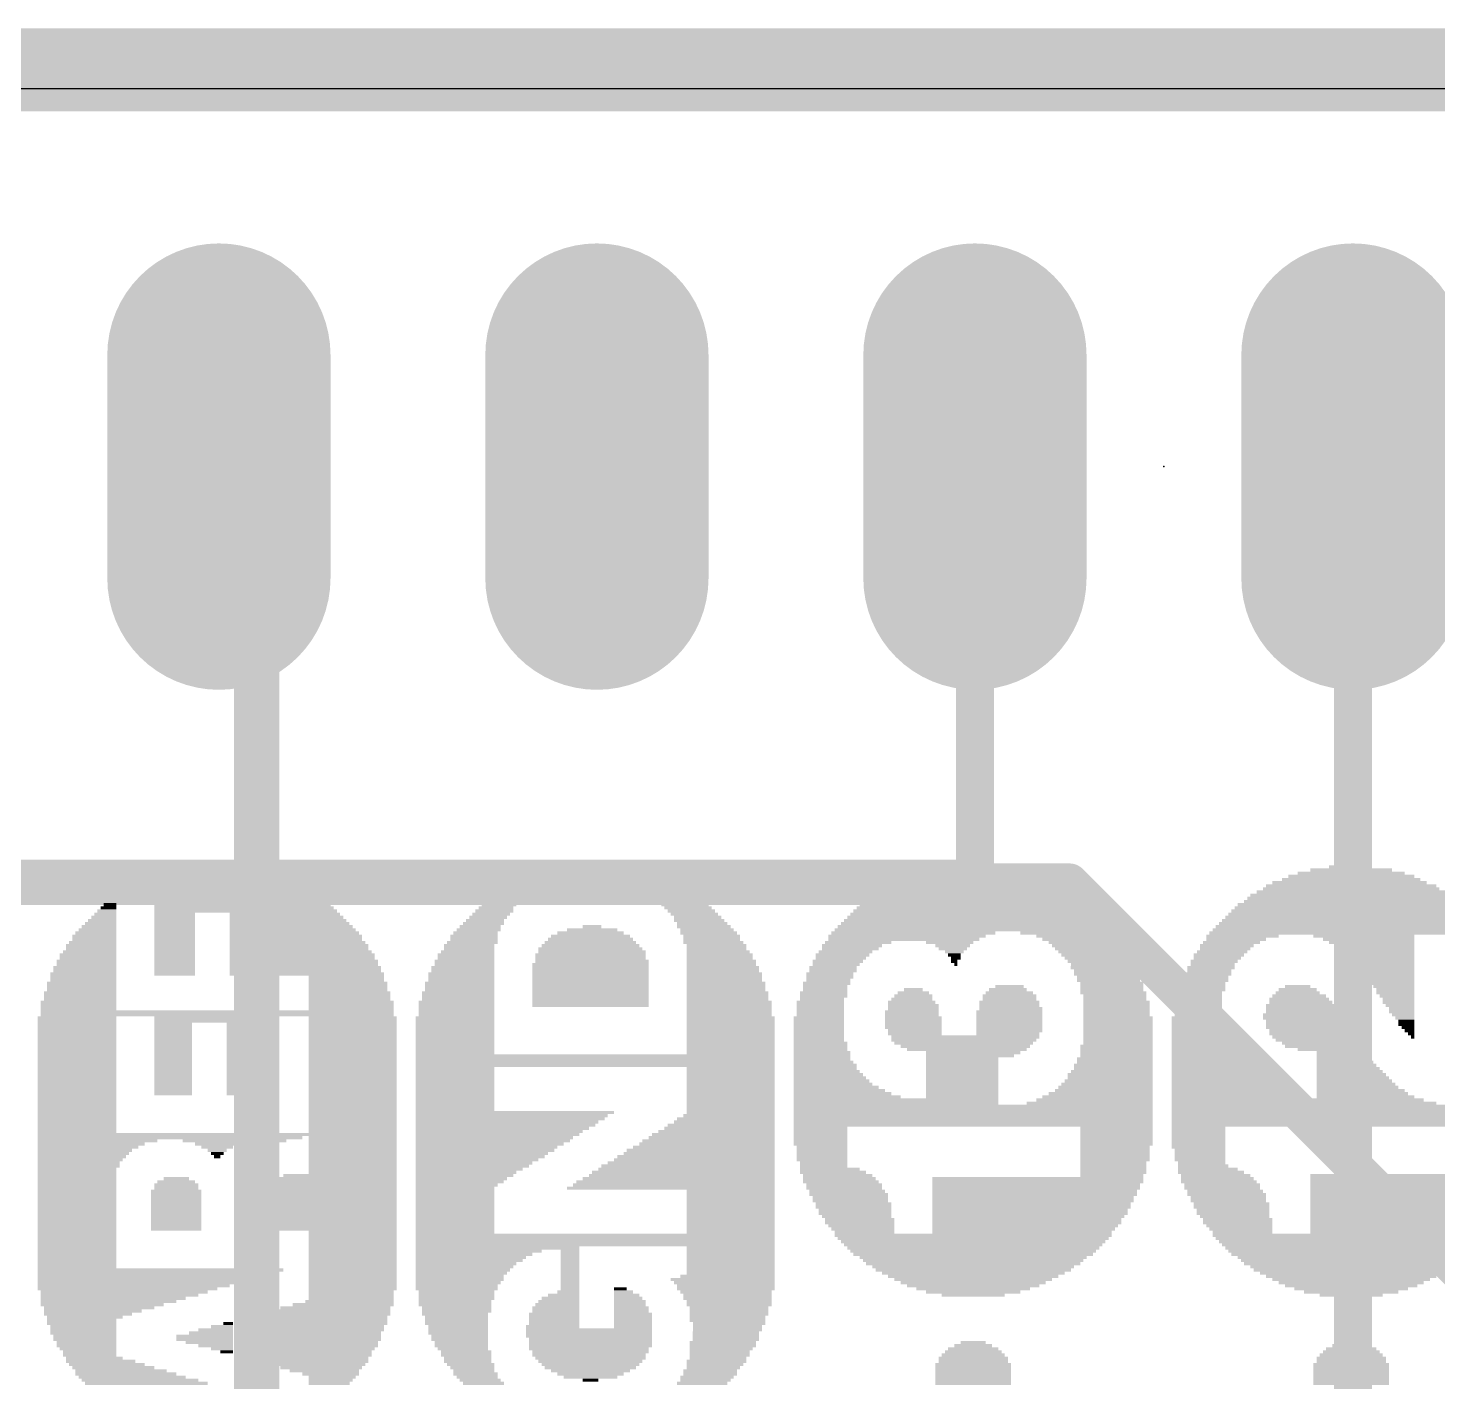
# Model space of a CAD drawing. Extents: x -3.3 to 69.5, y -0.4 to 53.7.
# Drawn here: x 22.59 to 32.07, y 44.65 to 53.75 of the extents above; entities that cross this region are included whole.
import ezdxf

# ---------------------------------------------------------------- set-up
doc = ezdxf.new("R2010")
doc.units = 0
for name, color, linetype in [('1', 12, 'CONTINUOUS'), ('16', 132, 'CONTINUOUS'), ('17', 110, 'CONTINUOUS'), ('20', 53, 'CONTINUOUS'), ('200', 4, 'CONTINUOUS'), ('23', 53, 'CONTINUOUS')]:
    doc.layers.add(name, color=color, linetype=linetype)

# ---------------------------------------------------------------- blocks, each defined once
blk = doc.blocks.new('LONGP100')
at = {"const_width": 1}
blk.add_lwpolyline([(-0.5, 0), (0.5, 0)], dxfattribs=at)
at = {"const_width": 0.5}
for points in [[(-0.5, 0.25, 1), (-0.5, -0.25)], [(0.5, -0.25, 1), (0.5, 0.25)]]:
    blk.add_lwpolyline(points, format="xyb", dxfattribs=at)
blk = doc.blocks.new('RECT')
blk.add_solid([(-0.5, -0.5), (0.5, -0.5), (-0.5, 0.5), (0.5, 0.5)])

msp = doc.modelspace()

# ---------------------------------------------------------------- linework, layer by layer
at = {"layer": '1'}
for points, const_width in [([(0.762, 53.594), (69.342, 53.594)], 0.3048), ([(23.876, 50.8), (24.13, 50.546)], 0.3048), ([(31.496, 43.688), (31.496, 50.8)], 0.254), ([(24.13, 50.546), (24.13, 22.86)], 0.3048)]:
    msp.add_lwpolyline(points, dxfattribs=dict(at, const_width=const_width))
for points, const_width in [([(23.9299, 50.8539, 1), (23.8221, 50.7461)], 0.1524), ([(31.5595, 50.8, 1), (31.4325, 50.8)], 0.127), ([(24.2062, 50.546, 1), (24.0538, 50.546)], 0.1524), ([(24.0761, 50.4921, 1), (24.1839, 50.5999)], 0.1524)]:
    msp.add_lwpolyline(points, format="xyb", dxfattribs=dict(at, const_width=const_width))
at = {"layer": '16'}
for points, const_width in [([(0.254, 53.34), (68.834, 53.34)], 0.3048), ([(28.956, 48.006), (28.956, 50.8)], 0.254), ([(28.956, 48.006), (13.462, 48.006)], 0.3048), ([(29.591, 48.006), (28.956, 48.006)], 0.254), ([(32.512, 45.085), (29.591, 48.006)], 0.254)]:
    msp.add_lwpolyline(points, dxfattribs=dict(at, const_width=const_width))
for points, const_width in [([(29.0195, 50.8, 1), (28.8925, 50.8)], 0.127), ([(28.956, 48.0695, 1), (28.956, 47.9425)], 0.127), ([(28.956, 47.9298, 1), (28.956, 48.0822)], 0.1524), ([(29.6359, 48.0509, 1), (29.5461, 47.9611)], 0.127), ([(29.591, 47.9425, 1), (29.591, 48.0695)], 0.127), ([(28.8925, 48.006, 1), (29.0195, 48.006)], 0.127)]:
    msp.add_lwpolyline(points, format="xyb", dxfattribs=dict(at, const_width=const_width))
at = {"layer": '20'}
msp.add_line((1, 53.34), (64.516, 53.34), dxfattribs=at)
at = {"layer": '23'}
msp.add_point((30.226, 50.8), dxfattribs=at)

# ---------------------------------------------------------------- block references
at = {"layer": '17', "xscale": 1.5, "yscale": 1.5, "rotation": 90}
for p in [(23.876, 50.8), (23.876, 50.8), (26.416, 50.8), (26.416, 50.8), (28.956, 50.8), (28.956, 50.8), (31.496, 50.8), (31.496, 50.8)]:
    msp.add_blockref('LONGP100', p, dxfattribs=at)
at = {"layer": '200', "yscale": 0.0212}
for p, xscale in [((23.8645, 48.1099), 0.2963), ((26.4044, 48.1099), 0.2963), ((28.9337, 48.1099), 0.2752), ((31.4736, 48.1099), 0.2752), ((23.8645, 48.0252), 0.9313), ((23.8645, 48.0464), 0.8466), ((23.8645, 48.0676), 0.7196), ((23.8645, 48.0887), 0.5503), ((26.4044, 48.0252), 0.9313), ((26.4044, 48.0464), 0.8466), ((26.4044, 48.0676), 0.7196), ((26.4044, 48.0887), 0.5503), ((28.9443, 48.0252), 0.9313), ((28.9443, 48.0464), 0.8466), ((28.9443, 48.0676), 0.7196), ((28.9443, 48.0887), 0.5503), ((31.4842, 48.0252), 0.9313), ((31.4842, 48.0464), 0.8466), ((31.4842, 48.0676), 0.7196), ((31.4842, 48.0887), 0.5503), ((23.8645, 47.9194), 1.3546), ((23.8645, 47.9406), 1.27), ((23.8645, 47.9617), 1.1853), ((23.8645, 47.9829), 1.143), ((23.8539, 48.0041), 1.0371), ((25.8435, 47.9194), 0.2328), ((25.8858, 47.9406), 0.2328), ((25.9281, 47.9617), 0.2328), ((25.9705, 47.9829), 0.2752), ((26.0445, 48.0041), 0.3387), ((26.7113, 48.0041), 0.4022), ((26.7959, 47.9829), 0.3598), ((26.8383, 47.9617), 0.3175), ((26.8806, 47.9406), 0.3175), ((26.9229, 47.9194), 0.3175), ((28.9443, 47.9194), 1.3546), ((28.9443, 47.9406), 1.2699), ((28.9443, 47.9617), 1.1853), ((28.9443, 47.9829), 1.143), ((28.9443, 48.0041), 1.016), ((31.4842, 47.9194), 1.3546), ((31.4842, 47.9406), 1.27), ((31.4842, 47.9617), 1.1853), ((31.4842, 47.9829), 1.143), ((31.4736, 48.0041), 1.0371), ((23.1342, 47.8348), 0.1058), ((23.1448, 47.8559), 0.0847), ((23.8645, 47.8771), 1.4393), ((23.8645, 47.8983), 1.3969), ((24.0338, 47.8559), 1.1853), ((24.0444, 47.8348), 1.2065), ((25.7376, 47.8348), 0.2328), ((25.7588, 47.8559), 0.2328), ((25.8011, 47.8771), 0.2328), ((25.8223, 47.8983), 0.2328), ((26.9547, 47.8983), 0.2963), ((26.9758, 47.8771), 0.2963), ((27.0076, 47.8559), 0.3175), ((27.0288, 47.8348), 0.3175), ((28.9443, 47.8348), 1.5663), ((28.9443, 47.8559), 1.5239), ((28.9443, 47.8771), 1.4393), ((28.9443, 47.8983), 1.3969), ((31.4842, 47.8348), 1.5663), ((31.4842, 47.8559), 1.5239), ((31.4842, 47.8771), 1.4393), ((31.4842, 47.8983), 1.3969), ((23.0813, 47.7289), 0.2117), ((23.0919, 47.7501), 0.1905), ((23.1025, 47.7713), 0.1693), ((23.1131, 47.7924), 0.1482), ((23.1237, 47.8136), 0.127), ((23.5787, 47.7924), 0.2752), ((23.5787, 47.7713), 0.2752), ((23.5787, 47.7501), 0.2752), ((23.5787, 47.7289), 0.2752), ((24.055, 47.8136), 1.2276), ((24.3195, 47.7924), 0.7408), ((24.3301, 47.7713), 0.762), ((24.3407, 47.7501), 0.7831), ((24.3513, 47.7289), 0.8043), ((25.653, 47.7289), 0.2752), ((25.6636, 47.7501), 0.254), ((25.6847, 47.7713), 0.254), ((25.7059, 47.7924), 0.254), ((25.7271, 47.8136), 0.254), ((27.0499, 47.8136), 0.3175), ((27.0711, 47.7924), 0.3175), ((27.0922, 47.7713), 0.3175), ((27.1028, 47.7501), 0.3387), ((27.124, 47.7289), 0.3387), ((28.9443, 47.7289), 1.7779), ((28.9443, 47.7501), 1.7356), ((28.9443, 47.7713), 1.6933), ((28.9443, 47.7924), 1.6509), ((28.9443, 47.8136), 1.6086), ((31.4842, 47.7289), 1.7779), ((31.4842, 47.7501), 1.7356), ((31.4842, 47.7713), 1.6933), ((31.4842, 47.7924), 1.6509), ((31.4842, 47.8136), 1.6086), ((23.039, 47.6443), 0.2963), ((23.0496, 47.6654), 0.2752), ((23.0602, 47.6866), 0.254), ((23.0707, 47.7078), 0.2328), ((23.5787, 47.7078), 0.2752), ((23.5787, 47.6866), 0.2752), ((23.5787, 47.6654), 0.2752), ((23.5787, 47.6443), 0.2752), ((24.3619, 47.7078), 0.8255), ((24.3724, 47.6866), 0.8466), ((24.383, 47.6654), 0.8678), ((24.3936, 47.6443), 0.889), ((25.5895, 47.6443), 0.3175), ((25.6001, 47.6654), 0.2963), ((25.6212, 47.6866), 0.2963), ((25.6318, 47.7078), 0.2752), ((26.3726, 47.6443), 0.5291), ((26.3726, 47.6654), 0.4445), ((26.3832, 47.6866), 0.3387), ((26.3832, 47.7078), 0.127), ((27.1346, 47.7078), 0.3598), ((27.1557, 47.6866), 0.3598), ((27.1663, 47.6654), 0.381), ((27.1875, 47.6443), 0.381), ((28.4998, 47.6443), 1.0583), ((28.5421, 47.6654), 1.1006), ((28.9443, 47.6866), 1.8626), ((28.9443, 47.7078), 1.8203), ((29.5792, 47.6654), 0.635), ((29.6427, 47.6443), 0.5503), ((30.7539, 47.6443), 0.4868), ((31.4842, 47.6654), 1.9049), ((31.4842, 47.6866), 1.8626), ((31.4842, 47.7078), 1.8203), ((31.5688, 47.6443), 0.6773), ((23.0072, 47.5384), 0.3598), ((23.0178, 47.5808), 0.3387), ((23.0178, 47.5596), 0.3387), ((23.0284, 47.6019), 0.3175), ((23.039, 47.6231), 0.2963), ((23.5787, 47.6231), 0.2752), ((23.5787, 47.6019), 0.2752), ((23.5787, 47.5808), 0.2752), ((23.5787, 47.5596), 0.2752), ((23.5787, 47.5384), 0.2752), ((24.3936, 47.6231), 0.889), ((24.4042, 47.6019), 0.9101), ((24.4148, 47.5808), 0.9313), ((24.4148, 47.5596), 0.9313), ((24.4254, 47.5384), 0.9525), ((25.5471, 47.5384), 0.3598), ((25.5577, 47.5808), 0.3387), ((25.5577, 47.5596), 0.3387), ((25.5789, 47.6019), 0.3387), ((25.5895, 47.6231), 0.3175), ((26.3726, 47.5596), 0.6985), ((26.3832, 47.5384), 0.7196), ((26.3726, 47.5808), 0.6561), ((26.3726, 47.6019), 0.6138), ((26.3726, 47.6231), 0.5715), ((27.1875, 47.6231), 0.381), ((27.1981, 47.6019), 0.4022), ((27.2192, 47.5808), 0.4022), ((27.2192, 47.5596), 0.4022), ((27.2298, 47.5384), 0.4233), ((28.087, 47.5384), 0.3598), ((28.1294, 47.5808), 0.4022), ((28.1188, 47.5596), 0.381), ((28.1717, 47.6019), 0.4445), ((28.4786, 47.6231), 1.016), ((28.7855, 47.6019), 0.3175), ((28.8067, 47.5808), 0.2328), ((28.8067, 47.5596), 0.1905), ((28.8173, 47.5384), 0.127), ((29.6639, 47.6231), 0.508), ((29.6956, 47.6019), 0.4868), ((29.7168, 47.5808), 0.4868), ((29.7274, 47.5596), 0.4657), ((29.7486, 47.5384), 0.4657), ((30.6164, 47.5384), 0.3387), ((30.6375, 47.5596), 0.3387), ((30.6481, 47.5808), 0.3598), ((30.6799, 47.6019), 0.381), ((30.7116, 47.6231), 0.4022), ((31.6006, 47.6231), 0.6138), ((31.6217, 47.6019), 0.5715), ((31.6429, 47.5808), 0.5291), ((31.6641, 47.5596), 0.4868), ((31.6746, 47.5384), 0.4656), ((22.9861, 47.4749), 0.4022), ((22.9861, 47.4538), 0.4022), ((22.9967, 47.5173), 0.381), ((22.9967, 47.4961), 0.381), ((23.5787, 47.5173), 0.2752), ((23.5787, 47.4961), 0.2752), ((23.5787, 47.4749), 0.2752), ((23.5787, 47.4538), 0.2752), ((24.4359, 47.5173), 0.9736), ((24.4359, 47.4961), 0.9736), ((24.4465, 47.4749), 0.9948), ((24.4465, 47.4538), 0.9948), ((25.526, 47.4749), 0.4022), ((25.526, 47.4538), 0.4022), ((25.5366, 47.5173), 0.381), ((25.5366, 47.4961), 0.381), ((26.3726, 47.4538), 0.7831), ((26.3726, 47.5173), 0.7408), ((26.3726, 47.4961), 0.7408), ((26.3832, 47.4749), 0.762), ((27.2404, 47.5173), 0.4445), ((27.2404, 47.4961), 0.4445), ((27.251, 47.4749), 0.4656), ((27.251, 47.4538), 0.4656), ((28.0341, 47.4749), 0.3387), ((28.0235, 47.4538), 0.3175), ((28.0553, 47.4961), 0.3387), ((28.0659, 47.5173), 0.3598), ((28.8173, 47.5173), 0.0847), ((28.8278, 47.4961), 0.0635), ((28.8173, 47.4749), 0.0423), ((28.8278, 47.4538), 0.0212), ((29.7697, 47.5173), 0.4657), ((29.7803, 47.4961), 0.4445), ((29.8015, 47.4749), 0.4445), ((29.8121, 47.4538), 0.4233), ((30.5634, 47.4749), 0.3175), ((30.5529, 47.4538), 0.2963), ((30.5952, 47.5173), 0.3387), ((30.5846, 47.4961), 0.3175), ((31.6852, 47.5173), 0.4445), ((31.6958, 47.4961), 0.4233), ((31.7064, 47.4749), 0.4021), ((31.717, 47.4538), 0.381), ((22.9649, 47.3903), 0.4445), ((22.9649, 47.3691), 0.4445), ((22.9755, 47.4326), 0.4233), ((22.9755, 47.4114), 0.4233), ((23.5787, 47.4326), 0.2752), ((23.5787, 47.4114), 0.2752), ((23.5787, 47.3903), 0.2752), ((24.4571, 47.4326), 1.016), ((24.4571, 47.4114), 1.016), ((24.4677, 47.3903), 1.0371), ((24.7323, 47.3691), 0.508), ((25.5048, 47.3903), 0.4445), ((25.5048, 47.3691), 0.4445), ((25.5154, 47.4326), 0.4233), ((25.5154, 47.4114), 0.4233), ((26.3726, 47.4326), 0.7831), ((26.3726, 47.4114), 0.7831), ((26.3726, 47.3903), 0.7831), ((26.3726, 47.3691), 0.7831), ((27.2616, 47.4326), 0.4868), ((27.2616, 47.4114), 0.4868), ((27.2722, 47.3903), 0.508), ((27.2722, 47.3691), 0.508), ((27.9812, 47.3903), 0.3175), ((27.9812, 47.3691), 0.3175), ((28.0024, 47.4326), 0.3175), ((28.0024, 47.4114), 0.3175), ((29.8226, 47.4326), 0.4445), ((29.8332, 47.4114), 0.4233), ((29.8438, 47.3903), 0.4445), ((29.8544, 47.3691), 0.4233), ((30.5211, 47.3903), 0.3175), ((30.5105, 47.3691), 0.2963), ((30.5423, 47.4326), 0.3175), ((30.5317, 47.4114), 0.2963), ((31.7276, 47.4326), 0.3598), ((31.7276, 47.4114), 0.3598), ((31.7381, 47.3903), 0.3387), ((31.7487, 47.3691), 0.3175), ((22.9437, 47.2633), 0.4868), ((22.9543, 47.3268), 0.4656), ((22.9543, 47.3056), 0.4656), ((22.9543, 47.2844), 0.4656), ((22.9649, 47.3479), 0.4445), ((24.7428, 47.3268), 0.5291), ((24.7428, 47.3056), 0.5291), ((24.7428, 47.2844), 0.5291), ((24.7534, 47.2633), 0.5503), ((24.7323, 47.3479), 0.508), ((25.4836, 47.2633), 0.4868), ((25.4942, 47.3268), 0.4657), ((25.4942, 47.3056), 0.4657), ((25.4942, 47.2844), 0.4657), ((25.5048, 47.3479), 0.4445), ((26.3726, 47.3479), 0.7831), ((26.3726, 47.3268), 0.7831), ((26.3726, 47.3056), 0.7831), ((26.3726, 47.2844), 0.7831), ((26.3726, 47.2633), 0.7831), ((27.2827, 47.3268), 0.5291), ((27.2827, 47.3056), 0.5291), ((27.2827, 47.2844), 0.5291), ((27.2933, 47.2633), 0.5503), ((27.2722, 47.3479), 0.508), ((27.9389, 47.2633), 0.3175), ((27.96, 47.3268), 0.3175), ((27.9495, 47.3056), 0.2963), ((27.9495, 47.2844), 0.2963), ((27.9706, 47.3479), 0.2963), ((28.5421, 47.2633), 0.2117), ((28.5421, 47.2844), 0.127), ((29.1877, 47.2633), 0.3175), ((29.1771, 47.2844), 0.254), ((29.1877, 47.3056), 0.1905), ((29.8544, 47.3479), 0.4233), ((29.8756, 47.3268), 0.4233), ((29.8756, 47.3056), 0.4233), ((29.8756, 47.2844), 0.4233), ((29.8861, 47.2633), 0.4445), ((30.4682, 47.2633), 0.2963), ((30.4894, 47.3268), 0.2963), ((30.4894, 47.3056), 0.2963), ((30.4894, 47.2844), 0.2963), ((30.5105, 47.3479), 0.2963), ((31.1243, 47.2633), 0.2963), ((31.1243, 47.2844), 0.254), ((31.1243, 47.3056), 0.1693), ((31.7593, 47.3479), 0.2963), ((31.7593, 47.3268), 0.2963), ((31.7699, 47.3056), 0.2752), ((31.7805, 47.2844), 0.254), ((31.7805, 47.2633), 0.254), ((22.9332, 47.1998), 0.508), ((22.9332, 47.1786), 0.508), ((22.9437, 47.2421), 0.4868), ((22.9437, 47.2209), 0.4868), ((24.7534, 47.2421), 0.5503), ((24.7534, 47.2209), 0.5503), ((24.764, 47.1998), 0.5715), ((24.764, 47.1786), 0.5715), ((25.4731, 47.1998), 0.508), ((25.4731, 47.1786), 0.508), ((25.4836, 47.2421), 0.4868), ((25.4836, 47.2209), 0.4868), ((26.3726, 47.2421), 0.7831), ((26.3726, 47.2209), 0.7831), ((26.3726, 47.1998), 0.7831), ((26.3726, 47.1786), 0.7831), ((27.2933, 47.2421), 0.5503), ((27.2933, 47.2209), 0.5503), ((27.3039, 47.1998), 0.5715), ((27.3039, 47.1786), 0.5715), ((27.9177, 47.1998), 0.3175), ((27.9177, 47.1786), 0.3175), ((27.9389, 47.2421), 0.3175), ((27.9283, 47.2209), 0.2963), ((28.5315, 47.1998), 0.3175), ((28.5421, 47.1786), 0.3387), ((28.5315, 47.2209), 0.2752), ((28.5421, 47.2421), 0.254), ((29.1877, 47.1998), 0.4022), ((29.1877, 47.1786), 0.4022), ((29.1877, 47.2421), 0.3598), ((29.1877, 47.2209), 0.3598), ((29.8967, 47.2421), 0.4233), ((29.8967, 47.2209), 0.4233), ((29.9073, 47.1998), 0.4445), ((29.9073, 47.1786), 0.4445), ((30.4576, 47.1998), 0.3175), ((30.4576, 47.1786), 0.3175), ((30.4682, 47.2421), 0.2963), ((30.4682, 47.2209), 0.2963), ((31.1455, 47.1786), 0.4656), ((31.1349, 47.2209), 0.4021), ((31.1455, 47.1998), 0.4233), ((31.1349, 47.2421), 0.3598), ((31.7911, 47.2421), 0.2328), ((31.8016, 47.2209), 0.2117), ((31.8016, 47.1998), 0.2117), ((31.8122, 47.1786), 0.1905), ((22.9226, 47.0939), 0.5291), ((22.9226, 47.0728), 0.5291), ((22.9332, 47.1574), 0.508), ((23.8645, 47.1363), 2.3706), ((23.8645, 47.1151), 2.3706), ((23.8327, 47.0939), 0.7831), ((23.8327, 47.0728), 0.7831), ((24.764, 47.1574), 0.5715), ((24.7746, 47.0939), 0.5926), ((24.7746, 47.0728), 0.5926), ((25.4625, 47.0939), 0.5291), ((25.4625, 47.0728), 0.5291), ((25.4731, 47.1574), 0.508), ((25.4731, 47.1363), 0.508), ((25.4731, 47.1151), 0.508), ((27.3039, 47.1574), 0.5715), ((27.3039, 47.1363), 0.5715), ((27.3039, 47.1151), 0.5715), ((27.3145, 47.0939), 0.5926), ((27.3145, 47.0728), 0.5926), ((27.9071, 47.0939), 0.3387), ((27.9071, 47.0728), 0.3387), ((27.9177, 47.1574), 0.3175), ((27.9177, 47.1363), 0.3175), ((27.9177, 47.1151), 0.3175), ((28.5315, 47.1363), 0.3598), ((28.5315, 47.1151), 0.3598), ((28.5421, 47.0939), 0.381), ((28.5421, 47.0728), 0.381), ((28.5421, 47.1574), 0.3387), ((29.1877, 47.1363), 0.4445), ((29.1877, 47.1151), 0.4445), ((29.1877, 47.0939), 0.4445), ((29.1877, 47.0728), 0.4445), ((29.1983, 47.1574), 0.4233), ((29.9073, 47.1574), 0.4445), ((29.9073, 47.1363), 0.4445), ((29.9073, 47.1151), 0.4445), ((29.9179, 47.0939), 0.4656), ((29.9179, 47.0728), 0.4656), ((30.447, 47.0939), 0.3387), ((30.447, 47.0728), 0.3387), ((30.4576, 47.1574), 0.3175), ((30.4576, 47.1363), 0.3175), ((30.4576, 47.1151), 0.3175), ((31.1561, 47.1151), 0.5291), ((31.1561, 47.0939), 0.5291), ((31.1455, 47.1574), 0.4656), ((31.1561, 47.1363), 0.4868), ((31.1773, 47.0728), 0.5291), ((31.8228, 47.1574), 0.1693), ((31.8228, 47.1363), 0.1693), ((31.8334, 47.1151), 0.1482), ((31.844, 47.0939), 0.127), ((31.8546, 47.0728), 0.1058), ((22.9226, 47.0516), 0.5291), ((22.9226, 47.0305), 0.5291), ((22.9226, 47.0093), 0.5291), ((22.9226, 46.9881), 0.5291), ((23.5681, 47.0516), 0.254), ((23.5681, 47.0305), 0.254), ((23.5681, 47.0093), 0.254), ((23.5681, 46.9881), 0.254), ((24.0761, 47.0516), 0.2963), ((24.0761, 47.0305), 0.2963), ((24.0761, 47.0093), 0.2963), ((24.0761, 46.9881), 0.2963), ((24.7746, 47.0516), 0.5926), ((24.7746, 47.0305), 0.5926), ((24.7746, 47.0093), 0.5926), ((24.7746, 46.9881), 0.5926), ((25.4625, 47.0516), 0.5291), ((25.4625, 47.0305), 0.5291), ((25.4625, 47.0093), 0.5291), ((25.4625, 46.9881), 0.5291), ((27.3145, 47.0516), 0.5926), ((27.3145, 47.0305), 0.5926), ((27.3145, 47.0093), 0.5926), ((27.3145, 46.9881), 0.5926), ((27.9071, 47.0516), 0.3387), ((27.9071, 47.0305), 0.3387), ((27.9071, 47.0093), 0.3387), ((27.9071, 46.9881), 0.3387), ((28.5421, 47.0516), 0.381), ((28.5421, 47.0305), 0.381), ((28.5527, 47.0093), 0.3598), ((28.5527, 46.9881), 0.3598), ((29.1877, 47.0516), 0.4445), ((29.1877, 47.0305), 0.4445), ((29.1877, 47.0093), 0.4445), ((29.1771, 46.9881), 0.4233), ((29.9179, 47.0516), 0.4656), ((29.9179, 47.0305), 0.4656), ((29.9179, 47.0093), 0.4656), ((29.9179, 46.9881), 0.4656), ((30.447, 47.0516), 0.3387), ((30.447, 47.0305), 0.3387), ((30.447, 47.0093), 0.3387), ((30.447, 46.9881), 0.3387), ((31.1878, 47.0516), 0.5503), ((31.1878, 47.0305), 0.5503), ((31.209, 47.0093), 0.5503), ((31.2196, 46.9881), 0.5715), ((31.8546, 47.0516), 0.1058), ((31.8651, 47.0305), 0.0847), ((31.8757, 47.0093), 0.0635), ((31.8863, 46.9881), 0.0423), ((22.9226, 46.967), 0.5291), ((22.9226, 46.9458), 0.5291), ((22.9226, 46.9246), 0.5291), ((22.9226, 46.9035), 0.5291), ((22.9226, 46.8823), 0.5291), ((23.5681, 46.967), 0.254), ((23.5681, 46.9458), 0.254), ((23.5681, 46.9246), 0.254), ((23.5681, 46.9035), 0.254), ((23.5681, 46.8823), 0.254), ((24.0761, 46.967), 0.2963), ((24.0761, 46.9458), 0.2963), ((24.0761, 46.9246), 0.2963), ((24.0761, 46.9035), 0.2963), ((24.0761, 46.8823), 0.2963), ((24.7746, 46.967), 0.5926), ((24.7746, 46.9458), 0.5926), ((24.7746, 46.9246), 0.5926), ((24.7746, 46.9035), 0.5926), ((24.7746, 46.8823), 0.5926), ((25.4625, 46.967), 0.5291), ((25.4625, 46.9458), 0.5291), ((25.4625, 46.9246), 0.5291), ((25.4625, 46.9035), 0.5291), ((25.4625, 46.8823), 0.5291), ((27.3145, 46.967), 0.5926), ((27.3145, 46.9458), 0.5926), ((27.3145, 46.9246), 0.5926), ((27.3145, 46.9035), 0.5926), ((27.3145, 46.8823), 0.5926), ((27.9071, 46.967), 0.3387), ((27.9071, 46.9458), 0.3387), ((27.9177, 46.9246), 0.3598), ((27.9177, 46.9035), 0.3598), ((27.9177, 46.8823), 0.3598), ((28.8913, 46.967), 0.9948), ((28.8808, 46.9458), 0.9736), ((28.8808, 46.9246), 0.9313), ((28.8913, 46.9035), 0.8678), ((28.9019, 46.8823), 0.8043), ((29.9073, 46.9035), 0.4868), ((29.9073, 46.8823), 0.4868), ((29.9179, 46.967), 0.4656), ((29.9179, 46.9458), 0.4656), ((29.9179, 46.9246), 0.4656), ((30.447, 46.967), 0.3387), ((30.4576, 46.9458), 0.3598), ((30.4576, 46.9246), 0.3598), ((30.4576, 46.9035), 0.3598), ((30.4682, 46.8823), 0.381), ((31.2302, 46.967), 0.5503), ((31.2513, 46.9458), 0.5503), ((31.2831, 46.9246), 0.5291), ((31.3042, 46.9035), 0.5291), ((31.3466, 46.8823), 0.4445), ((31.8969, 46.967), 0.0212), ((22.9226, 46.8611), 0.5291), ((22.9226, 46.84), 0.5291), ((22.9226, 46.8188), 0.5291), ((22.9226, 46.7976), 0.5291), ((23.5681, 46.8611), 0.254), ((23.5681, 46.84), 0.254), ((23.5681, 46.8188), 0.254), ((23.5681, 46.7976), 0.254), ((24.0761, 46.8611), 0.2963), ((24.0761, 46.84), 0.2963), ((24.0761, 46.8188), 0.2963), ((24.0761, 46.7976), 0.2963), ((24.7746, 46.8611), 0.5926), ((24.7746, 46.84), 0.5926), ((24.7746, 46.8188), 0.5926), ((24.7746, 46.7976), 0.5926), ((25.4625, 46.8611), 0.5291), ((26.4044, 46.84), 2.4129), ((26.4044, 46.8188), 2.4129), ((26.4044, 46.7976), 2.4129), ((27.3145, 46.8611), 0.5926), ((27.9283, 46.8611), 0.381), ((27.9283, 46.84), 0.381), ((27.9283, 46.8188), 0.381), ((27.9389, 46.7976), 0.4022), ((28.9443, 46.8611), 0.635), ((28.9231, 46.84), 0.5926), ((28.8702, 46.8188), 0.4868), ((28.8702, 46.7976), 0.4868), ((29.8967, 46.8188), 0.508), ((29.8967, 46.7976), 0.508), ((29.9073, 46.8611), 0.4868), ((29.9073, 46.84), 0.4868), ((30.4682, 46.8611), 0.381), ((30.4682, 46.84), 0.381), ((30.4788, 46.8188), 0.4022), ((30.4894, 46.7976), 0.4233), ((31.4207, 46.8611), 0.3387), ((31.4312, 46.84), 0.3598), ((31.4312, 46.8188), 0.3598), ((31.4418, 46.7976), 0.381), ((22.9226, 46.7765), 0.5291), ((22.9226, 46.7553), 0.5291), ((22.9226, 46.7341), 0.5291), ((22.9226, 46.713), 0.5291), ((22.9226, 46.6918), 0.5291), ((23.5681, 46.7765), 0.254), ((23.5681, 46.7553), 0.254), ((23.5681, 46.7341), 0.254), ((23.5681, 46.713), 0.254), ((23.5681, 46.6918), 0.254), ((24.0761, 46.7765), 0.2963), ((24.0761, 46.7553), 0.2963), ((24.0761, 46.7341), 0.2963), ((24.0761, 46.713), 0.2963), ((24.0761, 46.6918), 0.2963), ((24.7746, 46.7765), 0.5926), ((24.7746, 46.7553), 0.5926), ((24.7746, 46.7341), 0.5926), ((24.7746, 46.713), 0.5926), ((24.7746, 46.6918), 0.5926), ((26.4044, 46.7765), 2.4129), ((25.4625, 46.7553), 0.5291), ((25.4625, 46.7341), 0.5291), ((25.4625, 46.713), 0.5291), ((25.4625, 46.6918), 0.5291), ((27.3145, 46.7553), 0.5926), ((27.3145, 46.7341), 0.5926), ((27.3145, 46.713), 0.5926), ((27.3145, 46.6918), 0.5926), ((27.9706, 46.713), 0.4656), ((27.9812, 46.6918), 0.4868), ((27.9495, 46.7765), 0.4233), ((27.9495, 46.7553), 0.4233), ((27.9601, 46.7341), 0.4445), ((28.8702, 46.7765), 0.4868), ((28.8702, 46.7553), 0.4868), ((28.8702, 46.7341), 0.4868), ((28.8702, 46.713), 0.4868), ((28.8702, 46.6918), 0.4868), ((29.865, 46.713), 0.5715), ((29.865, 46.6918), 0.5715), ((29.8756, 46.7341), 0.5503), ((29.8861, 46.7765), 0.5291), ((29.8861, 46.7553), 0.5291), ((30.4999, 46.7553), 0.4445), ((30.5105, 46.7341), 0.4656), ((30.5211, 46.713), 0.4868), ((30.5317, 46.6918), 0.508), ((30.4894, 46.7765), 0.4233), ((31.4524, 46.7765), 0.4022), ((31.4947, 46.6918), 0.4868), ((31.463, 46.7553), 0.4233), ((31.4736, 46.7341), 0.4445), ((31.4842, 46.713), 0.4657), ((22.9226, 46.6706), 0.5291), ((22.9226, 46.6495), 0.5291), ((22.9226, 46.6283), 0.5291), ((22.9226, 46.6071), 0.5291), ((23.5681, 46.6706), 0.254), ((23.5681, 46.6495), 0.254), ((23.5681, 46.6283), 0.254), ((23.5681, 46.6071), 0.254), ((24.0761, 46.6706), 0.2963), ((24.0761, 46.6495), 0.2963), ((24.0761, 46.6283), 0.2963), ((24.0761, 46.6071), 0.2963), ((24.7746, 46.6706), 0.5926), ((24.7746, 46.6495), 0.5926), ((24.7746, 46.6283), 0.5926), ((24.7746, 46.6071), 0.5926), ((25.4625, 46.6706), 0.5291), ((25.4625, 46.6495), 0.5291), ((25.4625, 46.6283), 0.5291), ((25.4625, 46.6071), 0.5291), ((27.3145, 46.6706), 0.5926), ((27.3145, 46.6495), 0.5926), ((27.3145, 46.6283), 0.5926), ((27.3145, 46.6071), 0.5926), ((28.0235, 46.6283), 0.5715), ((27.9918, 46.6706), 0.508), ((28.0447, 46.6071), 0.6138), ((28.0024, 46.6495), 0.5291), ((28.8702, 46.6706), 0.4868), ((28.8702, 46.6495), 0.4868), ((28.8702, 46.6283), 0.4868), ((28.8702, 46.6071), 0.4868), ((29.8226, 46.6071), 0.6561), ((29.8332, 46.6283), 0.635), ((29.8438, 46.6495), 0.6138), ((29.8544, 46.6706), 0.5926), ((30.574, 46.6283), 0.5926), ((30.5952, 46.6071), 0.635), ((30.5423, 46.6706), 0.5291), ((30.5529, 46.6495), 0.5503), ((31.5053, 46.6706), 0.508), ((31.5159, 46.6495), 0.5292), ((31.5265, 46.6283), 0.5503), ((31.5477, 46.6071), 0.5926), ((22.9226, 46.586), 0.5291), ((22.9226, 46.5648), 0.5291), ((22.9226, 46.5436), 0.5291), ((22.9226, 46.5225), 0.5291), ((22.9226, 46.5013), 0.5291), ((23.5681, 46.586), 0.254), ((24.0761, 46.586), 0.2963), ((24.7746, 46.586), 0.5926), ((24.7746, 46.5648), 0.5926), ((24.7746, 46.5436), 0.5926), ((24.7746, 46.5225), 0.5926), ((24.7746, 46.5013), 0.5926), ((25.4625, 46.586), 0.5291), ((25.4625, 46.5648), 0.5291), ((25.4625, 46.5436), 0.5291), ((25.4625, 46.5225), 0.5291), ((25.4625, 46.5013), 0.5291), ((27.3145, 46.586), 0.5926), ((27.3145, 46.5648), 0.5926), ((27.3145, 46.5436), 0.5926), ((27.3145, 46.5225), 0.5926), ((27.3145, 46.5013), 0.5926), ((28.0659, 46.586), 0.6561), ((28.0976, 46.5648), 0.7196), ((28.4257, 46.5436), 1.3758), ((28.4257, 46.5225), 1.3758), ((28.9443, 46.5013), 2.4129), ((28.8702, 46.586), 0.4868), ((28.8702, 46.5648), 0.4868), ((29.7274, 46.5225), 0.8466), ((29.7591, 46.5436), 0.7831), ((29.7803, 46.5648), 0.7408), ((29.8015, 46.586), 0.6985), ((30.6164, 46.586), 0.6773), ((30.6587, 46.5648), 0.762), ((31.1243, 46.5436), 1.6933), ((31.1667, 46.5225), 1.7779), ((31.4842, 46.5013), 2.4129), ((31.5582, 46.586), 0.6138), ((31.5794, 46.5648), 0.6561), ((22.9226, 46.4801), 0.5291), ((22.9226, 46.459), 0.5291), ((22.9226, 46.4378), 0.5291), ((22.9226, 46.4166), 0.5291), ((24.7746, 46.4801), 0.5926), ((24.7746, 46.459), 0.5926), ((24.7746, 46.4378), 0.5926), ((24.7746, 46.4166), 0.5926), ((25.4625, 46.4801), 0.5291), ((25.8646, 46.459), 1.3334), ((25.8435, 46.4378), 1.2911), ((25.8329, 46.4166), 1.27), ((27.2827, 46.4166), 0.6561), ((27.3039, 46.4378), 0.6138), ((27.3145, 46.4801), 0.5926), ((27.3145, 46.459), 0.5926), ((28.9443, 46.4801), 2.4129), ((28.9443, 46.459), 2.4129), ((28.9443, 46.4378), 2.4129), ((28.9443, 46.4166), 2.4129), ((31.4842, 46.4801), 2.4129), ((31.4842, 46.459), 2.4129), ((31.4842, 46.4378), 2.4129), ((31.4842, 46.4166), 2.4129), ((22.9226, 46.3955), 0.5291), ((22.9226, 46.3743), 0.5291), ((22.9226, 46.3531), 0.5291), ((22.9226, 46.332), 0.5291), ((23.8645, 46.3108), 2.4129), ((24.7746, 46.3955), 0.5926), ((24.7746, 46.3743), 0.5926), ((24.7746, 46.3531), 0.5926), ((24.7746, 46.332), 0.5926), ((25.8117, 46.3955), 1.2276), ((25.8011, 46.3743), 1.2065), ((25.7588, 46.332), 1.1218), ((25.7482, 46.3108), 1.1006), ((25.78, 46.3531), 1.1641), ((27.1981, 46.3108), 0.8255), ((27.2192, 46.332), 0.7831), ((27.2404, 46.3531), 0.7408), ((27.251, 46.3743), 0.7196), ((27.2722, 46.3955), 0.6773), ((28.9443, 46.3955), 2.4129), ((28.9443, 46.3743), 2.4129), ((27.9177, 46.3531), 0.3598), ((27.9177, 46.332), 0.3598), ((27.9177, 46.3108), 0.3598), ((29.9073, 46.3531), 0.4868), ((29.9073, 46.332), 0.4868), ((29.9073, 46.3108), 0.4868), ((30.4576, 46.3531), 0.3598), ((30.4576, 46.332), 0.3598), ((30.4576, 46.3108), 0.3598), ((31.4842, 46.3955), 2.4129), ((31.4842, 46.3743), 2.4129), ((23.547, 46.2896), 1.7779), ((23.0602, 46.2685), 0.8043), ((23.0178, 46.2473), 0.7196), ((22.9967, 46.2262), 0.6773), ((23.9809, 46.2685), 0.6985), ((23.8856, 46.2473), 0.3387), ((23.8645, 46.2262), 0.2117), ((24.7746, 46.2896), 0.5926), ((24.7746, 46.2685), 0.5926), ((24.7746, 46.2473), 0.5926), ((24.7746, 46.2262), 0.5926), ((25.6741, 46.2262), 0.9525), ((25.7271, 46.2896), 1.0583), ((25.7165, 46.2685), 1.0371), ((25.6953, 46.2473), 0.9948), ((27.1346, 46.2262), 0.9525), ((27.1557, 46.2473), 0.9101), ((27.1663, 46.2685), 0.889), ((27.1875, 46.2896), 0.8466), ((27.9177, 46.2896), 0.3598), ((27.9177, 46.2685), 0.3598), ((27.9177, 46.2473), 0.3598), ((27.9283, 46.2262), 0.3387), ((29.9073, 46.2896), 0.4868), ((29.9073, 46.2685), 0.4868), ((29.9073, 46.2473), 0.4868), ((29.8967, 46.2262), 0.4656), ((30.4576, 46.2896), 0.3598), ((30.4576, 46.2685), 0.3598), ((30.4576, 46.2473), 0.3598), ((30.4576, 46.2262), 0.3598), ((22.9755, 46.205), 0.635), ((22.9649, 46.1838), 0.6138), ((22.9543, 46.1627), 0.5926), ((22.9438, 46.1415), 0.5715), ((22.9332, 46.1203), 0.5503), ((23.8645, 46.205), 0.127), ((23.8645, 46.1838), 0.0847), ((23.8645, 46.1627), 0.0423), ((24.7746, 46.205), 0.5926), ((24.7746, 46.1838), 0.5926), ((24.7746, 46.1627), 0.5926), ((24.7746, 46.1415), 0.5926), ((24.7746, 46.1203), 0.5926), ((25.6636, 46.205), 0.9313), ((25.6424, 46.1838), 0.889), ((25.6318, 46.1627), 0.8678), ((25.6106, 46.1415), 0.8255), ((25.5895, 46.1203), 0.7831), ((27.0499, 46.1203), 1.1218), ((27.0711, 46.1415), 1.0795), ((27.0817, 46.1627), 1.0583), ((27.1028, 46.1838), 1.016), ((27.1134, 46.205), 0.9948), ((27.9283, 46.205), 0.3387), ((27.9283, 46.1838), 0.3387), ((27.9283, 46.1627), 0.3387), ((27.9283, 46.1415), 0.3387), ((27.9389, 46.1203), 0.3175), ((29.8967, 46.205), 0.4656), ((29.8967, 46.1838), 0.4656), ((29.8967, 46.1627), 0.4656), ((29.8967, 46.1415), 0.4656), ((29.8861, 46.1203), 0.4445), ((30.4682, 46.205), 0.3387), ((30.4682, 46.1838), 0.3387), ((30.4682, 46.1627), 0.3387), ((30.4682, 46.1415), 0.3387), ((30.4788, 46.1203), 0.3175), ((22.9332, 46.0992), 0.5503), ((22.9226, 46.078), 0.5291), ((22.9226, 46.0568), 0.5291), ((22.9226, 46.0357), 0.5291), ((24.6899, 46.0357), 0.762), ((24.7746, 46.0992), 0.5926), ((24.7746, 46.078), 0.5926), ((24.7746, 46.0568), 0.5926), ((25.5789, 46.0992), 0.762), ((25.5577, 46.078), 0.7196), ((25.5366, 46.0568), 0.6773), ((25.526, 46.0357), 0.6561), ((26.9864, 46.0357), 1.2488), ((26.997, 46.0568), 1.2276), ((27.0182, 46.078), 1.1853), ((27.0288, 46.0992), 1.1641), ((27.9389, 46.0992), 0.3175), ((27.9812, 46.078), 0.4022), ((28.0024, 46.0568), 0.4445), ((28.0341, 46.0357), 0.4657), ((29.8861, 46.0992), 0.4445), ((29.8861, 46.078), 0.4445), ((29.8861, 46.0568), 0.4445), ((29.8756, 46.0357), 0.4233), ((30.4894, 46.0992), 0.3387), ((30.5211, 46.078), 0.4022), ((30.5423, 46.0568), 0.4445), ((30.574, 46.0357), 0.4657), ((31.9181, 46.0357), 1.4181), ((22.9226, 46.0145), 0.5291), ((22.9226, 45.9933), 0.5291), ((22.9226, 45.9722), 0.5291), ((22.9226, 45.951), 0.5291), ((22.9226, 45.9298), 0.5291), ((23.5893, 45.9298), 0.3387), ((23.5893, 45.9722), 0.2963), ((23.5893, 45.951), 0.2963), ((23.5893, 45.9933), 0.254), ((23.5893, 46.0145), 0.1693), ((24.5312, 45.9298), 1.0795), ((24.5418, 45.9722), 1.0583), ((24.5418, 45.951), 1.0583), ((24.5629, 45.9933), 1.016), ((24.5947, 46.0145), 0.9525), ((25.5048, 46.0145), 0.6138), ((25.4942, 45.9933), 0.5926), ((25.4731, 45.9722), 0.5503), ((25.4625, 45.951), 0.5291), ((25.4625, 45.9298), 0.5291), ((26.9123, 45.951), 1.3969), ((26.9335, 45.9722), 1.3546), ((26.9441, 45.9933), 1.3334), ((26.9653, 46.0145), 1.2911), ((27.3145, 45.9298), 0.5926), ((28.0447, 46.0145), 0.4868), ((28.0553, 45.9933), 0.508), ((28.0765, 45.9722), 0.508), ((28.0765, 45.951), 0.508), ((28.0976, 45.9298), 0.508), ((29.3782, 46.0145), 1.4181), ((29.3782, 45.9933), 1.4181), ((29.3676, 45.9722), 1.3969), ((29.3676, 45.951), 1.3969), ((29.357, 45.9298), 1.3758), ((30.5846, 46.0145), 0.4868), ((30.5952, 45.9933), 0.508), ((30.6164, 45.9722), 0.508), ((30.6164, 45.951), 0.508), ((30.6375, 45.9298), 0.508), ((31.9181, 46.0145), 1.4181), ((31.9181, 45.9933), 1.4181), ((31.9075, 45.9722), 1.3969), ((31.9075, 45.951), 1.3969), ((31.8969, 45.9298), 1.3758), ((22.9226, 45.9087), 0.5291), ((22.9226, 45.8875), 0.5291), ((22.9226, 45.8663), 0.5291), ((22.9226, 45.8452), 0.5291), ((23.5893, 45.9087), 0.3387), ((23.5893, 45.8875), 0.3387), ((23.5893, 45.8663), 0.3387), ((23.5893, 45.8452), 0.3387), ((24.5312, 45.9087), 1.0795), ((24.5312, 45.8875), 1.0795), ((24.5312, 45.8663), 1.0795), ((24.5312, 45.8452), 1.0795), ((25.4625, 45.9087), 0.5291), ((25.4625, 45.8875), 0.5291), ((25.4625, 45.8663), 0.5291), ((25.4625, 45.8452), 0.5291), ((27.3145, 45.9087), 0.5926), ((27.3145, 45.8875), 0.5926), ((27.3145, 45.8663), 0.5926), ((27.3145, 45.8452), 0.5926), ((28.1082, 45.9087), 0.5291), ((28.1188, 45.8875), 0.508), ((28.1188, 45.8663), 0.508), ((28.14, 45.8452), 0.508), ((29.357, 45.9087), 1.3758), ((29.3464, 45.8875), 1.3546), ((29.3464, 45.8663), 1.3546), ((29.3358, 45.8452), 1.3334), ((30.6481, 45.9087), 0.5291), ((30.6587, 45.8875), 0.508), ((30.6587, 45.8663), 0.508), ((30.6799, 45.8452), 0.508), ((31.8969, 45.9087), 1.3758), ((31.8863, 45.8875), 1.3546), ((31.8863, 45.8663), 1.3546), ((31.8757, 45.8452), 1.3334), ((22.9226, 45.824), 0.5291), ((22.9226, 45.8028), 0.5291), ((22.9226, 45.7817), 0.5291), ((22.9226, 45.7605), 0.5291), ((22.9226, 45.7393), 0.5291), ((23.5893, 45.824), 0.3387), ((23.5893, 45.8028), 0.3387), ((23.5893, 45.7817), 0.3387), ((23.5893, 45.7605), 0.3387), ((23.5893, 45.7393), 0.3387), ((24.5312, 45.824), 1.0795), ((24.5312, 45.8028), 1.0795), ((24.5312, 45.7817), 1.0795), ((24.5312, 45.7605), 1.0795), ((24.5312, 45.7393), 1.0795), ((25.4625, 45.824), 0.5291), ((25.4625, 45.8028), 0.5291), ((25.4625, 45.7817), 0.5291), ((25.4625, 45.7605), 0.5291), ((25.4625, 45.7393), 0.5291), ((27.3145, 45.824), 0.5926), ((27.3145, 45.8028), 0.5926), ((27.3145, 45.7817), 0.5926), ((27.3145, 45.7605), 0.5926), ((27.3145, 45.7393), 0.5926), ((28.14, 45.824), 0.508), ((28.1505, 45.8028), 0.4868), ((28.1505, 45.7817), 0.4868), ((28.1611, 45.7605), 0.4656), ((28.1823, 45.7393), 0.4656), ((29.3252, 45.8028), 1.3123), ((29.3252, 45.7817), 1.3123), ((29.3358, 45.824), 1.3334), ((29.3147, 45.7605), 1.2911), ((29.3041, 45.7393), 1.27), ((30.6799, 45.824), 0.508), ((30.6904, 45.8028), 0.4868), ((30.6904, 45.7817), 0.4868), ((30.701, 45.7605), 0.4656), ((30.7222, 45.7393), 0.4656), ((31.8757, 45.824), 1.3334), ((31.8651, 45.8028), 1.3123), ((31.8651, 45.7817), 1.3123), ((31.8546, 45.7605), 1.2911), ((31.844, 45.7393), 1.2699), ((22.9226, 45.7182), 0.5291), ((22.9226, 45.697), 0.5291), ((22.9226, 45.6758), 0.5291), ((22.9226, 45.6547), 0.5291), ((23.5893, 45.7182), 0.3387), ((23.5893, 45.697), 0.3387), ((23.5893, 45.6758), 0.3387), ((24.5312, 45.7182), 1.0795), ((24.5312, 45.697), 1.0795), ((24.5312, 45.6758), 1.0795), ((24.7746, 45.6547), 0.5926), ((25.4625, 45.7182), 0.5291), ((25.4625, 45.697), 0.5291), ((25.4625, 45.6758), 0.5291), ((25.4625, 45.6547), 0.5291), ((27.3145, 45.7182), 0.5926), ((27.3145, 45.697), 0.5926), ((27.3145, 45.6758), 0.5926), ((27.3145, 45.6547), 0.5926), ((28.1823, 45.7182), 0.4656), ((28.1929, 45.697), 0.4445), ((28.2035, 45.6758), 0.4233), ((28.214, 45.6547), 0.4022), ((29.3041, 45.7182), 1.27), ((29.2935, 45.697), 1.2488), ((29.2829, 45.6758), 1.2276), ((29.2723, 45.6547), 1.2065), ((30.7222, 45.7182), 0.4656), ((30.7328, 45.697), 0.4445), ((30.7434, 45.6758), 0.4233), ((30.7539, 45.6547), 0.4022), ((31.8334, 45.697), 1.2488), ((31.8228, 45.6758), 1.2276), ((31.8122, 45.6547), 1.2065), ((31.844, 45.7182), 1.2699), ((22.9226, 45.6335), 0.5291), ((22.9226, 45.6123), 0.5291), ((22.9226, 45.5912), 0.5291), ((22.9226, 45.57), 0.5291), ((22.9226, 45.5488), 0.5291), ((24.7746, 45.6335), 0.5926), ((24.7746, 45.6123), 0.5926), ((24.7746, 45.5912), 0.5926), ((24.7746, 45.57), 0.5926), ((24.7746, 45.5488), 0.5926), ((26.4044, 45.6335), 2.4129), ((26.4044, 45.6123), 2.4129), ((26.4044, 45.5912), 2.4129), ((26.4044, 45.57), 2.4129), ((25.7482, 45.5488), 1.1006), ((27.3145, 45.5488), 0.5926), ((28.9443, 45.6335), 1.8626), ((28.9443, 45.6123), 1.8203), ((28.9443, 45.5912), 1.7779), ((28.9443, 45.57), 1.7356), ((28.9443, 45.5488), 1.6933), ((31.4736, 45.6335), 1.8414), ((31.4842, 45.6123), 1.8203), ((31.4842, 45.5912), 1.7779), ((31.4842, 45.57), 1.7356), ((31.4842, 45.5488), 1.6933), ((22.9226, 45.5277), 0.5291), ((22.9226, 45.5065), 0.5291), ((22.9226, 45.4853), 0.5291), ((22.9226, 45.4642), 0.5291), ((24.7746, 45.5277), 0.5926), ((24.7746, 45.5065), 0.5926), ((24.7746, 45.4853), 0.5926), ((24.7746, 45.4642), 0.5926), ((25.6212, 45.5277), 0.8466), ((25.5683, 45.4853), 0.7408), ((25.5577, 45.4642), 0.7196), ((25.5895, 45.5065), 0.7831), ((26.235, 45.5277), 0.127), ((26.235, 45.5065), 0.127), ((26.235, 45.4853), 0.127), ((26.235, 45.4642), 0.127), ((27.3145, 45.5277), 0.5926), ((27.3145, 45.5065), 0.5926), ((27.3145, 45.4853), 0.5926), ((27.3145, 45.4642), 0.5926), ((28.9443, 45.5277), 1.6509), ((28.9443, 45.5065), 1.6086), ((28.9443, 45.4853), 1.5239), ((28.9443, 45.4642), 1.4816), ((31.4842, 45.5277), 1.6509), ((31.4842, 45.5065), 1.6086), ((31.4842, 45.4853), 1.5239), ((31.4842, 45.4642), 1.4816), ((23.4411, 45.3795), 1.5663), ((22.9226, 45.443), 0.5291), ((22.9226, 45.4218), 0.5291), ((23.4835, 45.4007), 1.6509), ((24.7746, 45.443), 0.5926), ((24.7746, 45.4218), 0.5926), ((24.7746, 45.4007), 0.5926), ((24.7746, 45.3795), 0.5926), ((25.5366, 45.443), 0.6773), ((25.526, 45.4218), 0.6561), ((25.5154, 45.4007), 0.635), ((25.5048, 45.3795), 0.6138), ((26.235, 45.443), 0.127), ((26.235, 45.4218), 0.127), ((26.235, 45.4007), 0.127), ((26.235, 45.3795), 0.127), ((27.3145, 45.443), 0.5926), ((27.3145, 45.4218), 0.5926), ((27.3145, 45.4007), 0.5926), ((27.3145, 45.3795), 0.5926), ((28.9443, 45.443), 1.4393), ((28.9443, 45.4218), 1.3546), ((28.9443, 45.4007), 1.3123), ((28.9443, 45.3795), 1.2276), ((31.4842, 45.443), 1.4393), ((31.4842, 45.4218), 1.3546), ((31.4842, 45.4007), 1.3123), ((31.4842, 45.3795), 1.2276), ((23.4094, 45.3584), 1.5028), ((23.3777, 45.3372), 1.4393), ((23.3353, 45.316), 1.3546), ((23.3036, 45.2949), 1.2911), ((23.2612, 45.2737), 1.2064), ((24.7746, 45.3584), 0.5926), ((24.7746, 45.3372), 0.5926), ((24.7746, 45.316), 0.5926), ((24.7746, 45.2949), 0.5926), ((24.7746, 45.2737), 0.5926), ((25.4836, 45.316), 0.5715), ((25.4942, 45.3584), 0.5926), ((25.4942, 45.3372), 0.5926), ((25.4731, 45.2949), 0.5503), ((25.4731, 45.2737), 0.5503), ((26.235, 45.3584), 0.127), ((26.235, 45.3372), 0.127), ((26.235, 45.316), 0.127), ((26.235, 45.2949), 0.127), ((26.235, 45.2737), 0.127), ((26.5737, 45.2737), 0.0847), ((27.2616, 45.3372), 0.6985), ((27.2722, 45.316), 0.6773), ((27.2827, 45.2949), 0.6561), ((27.2827, 45.2737), 0.6561), ((27.2933, 45.3584), 0.635), ((28.9443, 45.3584), 1.143), ((28.9443, 45.3372), 1.0583), ((28.9443, 45.316), 0.9736), ((28.9443, 45.2949), 0.889), ((28.9443, 45.2737), 0.762), ((31.4842, 45.3584), 1.143), ((31.4842, 45.3372), 1.0583), ((31.4842, 45.316), 0.9736), ((31.4842, 45.2949), 0.889), ((31.4842, 45.2737), 0.762), ((23.2083, 45.2314), 1.0583), ((23.1342, 45.189), 0.9101), ((23.2401, 45.2525), 1.1218), ((23.166, 45.2102), 0.9736), ((24.7534, 45.189), 0.5926), ((24.764, 45.2525), 0.5715), ((24.764, 45.2314), 0.5715), ((24.764, 45.2102), 0.5715), ((25.4731, 45.2525), 0.508), ((25.4731, 45.2314), 0.508), ((25.4731, 45.2102), 0.508), ((25.4625, 45.189), 0.4868), ((26.161, 45.189), 0.2752), ((26.1715, 45.2102), 0.254), ((26.1927, 45.2314), 0.2117), ((26.2245, 45.2525), 0.1482), ((26.616, 45.2314), 0.1693), ((26.6266, 45.2102), 0.1905), ((26.6372, 45.189), 0.2117), ((26.5949, 45.2525), 0.127), ((27.2827, 45.2525), 0.6138), ((27.2933, 45.2314), 0.5926), ((27.2933, 45.2102), 0.5926), ((27.3039, 45.189), 0.5715), ((28.9443, 45.2525), 0.635), ((28.9443, 45.2314), 0.4233), ((31.4842, 45.2525), 0.635), ((31.4842, 45.2314), 0.4233), ((23.0919, 45.1679), 0.8255), ((23.0707, 45.1467), 0.7408), ((23.0284, 45.1255), 0.6561), ((22.9967, 45.1044), 0.5926), ((22.9755, 45.0832), 0.508), ((24.6159, 45.1044), 0.8255), ((24.6053, 45.0832), 0.8043), ((24.6264, 45.1255), 0.8043), ((24.6582, 45.1467), 0.7408), ((24.7111, 45.1679), 0.6773), ((25.4625, 45.1679), 0.4868), ((25.4731, 45.1467), 0.4657), ((25.4731, 45.1255), 0.4657), ((25.4625, 45.1044), 0.4445), ((25.4731, 45.0832), 0.4233), ((26.1292, 45.1044), 0.3387), ((26.1292, 45.0832), 0.3387), ((26.1398, 45.1467), 0.3175), ((26.1398, 45.1255), 0.3175), ((26.1504, 45.1679), 0.2963), ((26.6372, 45.1679), 0.2117), ((26.6478, 45.1467), 0.2328), ((26.6478, 45.1255), 0.2328), ((26.6584, 45.1044), 0.254), ((26.6584, 45.0832), 0.254), ((27.3039, 45.1679), 0.5715), ((27.3039, 45.1467), 0.5291), ((27.3039, 45.1255), 0.5291), ((27.3039, 45.1044), 0.5291), ((27.2933, 45.0832), 0.508), ((22.9543, 45.062), 0.4656), ((22.9543, 45.0409), 0.4656), ((22.9649, 45.0197), 0.4445), ((22.9649, 44.9985), 0.4445), ((23.8539, 44.9985), 0.2328), ((23.8962, 45.0197), 0.1482), ((23.9385, 45.0409), 0.0635), ((24.6053, 45.062), 0.8043), ((24.6053, 45.0409), 0.8043), ((24.5947, 45.0197), 0.7831), ((24.5947, 44.9985), 0.7831), ((25.4731, 45.062), 0.4233), ((25.4731, 45.0409), 0.4233), ((25.4836, 45.0197), 0.4022), ((25.4836, 44.9985), 0.4022), ((26.1186, 45.0197), 0.3598), ((26.362, 44.9985), 0.8466), ((26.1292, 45.062), 0.3387), ((26.1292, 45.0409), 0.3387), ((26.6584, 45.062), 0.254), ((26.6584, 45.0409), 0.254), ((26.6584, 45.0197), 0.254), ((27.2933, 45.062), 0.508), ((27.3039, 45.0409), 0.4868), ((27.2933, 45.0197), 0.4656), ((27.2933, 44.9985), 0.4656), ((22.9649, 44.9774), 0.4445), ((22.9755, 44.9562), 0.4233), ((22.9755, 44.935), 0.4233), ((22.9861, 44.9139), 0.4022), ((22.9861, 44.8927), 0.4022), ((23.7798, 44.9562), 0.381), ((23.7798, 44.935), 0.381), ((23.8116, 44.9139), 0.3175), ((23.8221, 44.9774), 0.2963), ((23.8539, 44.8927), 0.2328), ((24.5841, 44.9774), 0.762), ((24.5841, 44.9562), 0.762), ((24.5841, 44.935), 0.762), ((24.5735, 44.9139), 0.7408), ((24.5735, 44.8927), 0.7408), ((25.4836, 44.9774), 0.4022), ((25.4942, 44.9562), 0.381), ((25.4942, 44.935), 0.381), ((25.5048, 44.9139), 0.3598), ((25.5048, 44.8927), 0.3598), ((26.362, 44.9774), 0.8466), ((26.362, 44.9562), 0.8466), ((26.3726, 44.935), 0.8255), ((26.3726, 44.9139), 0.8255), ((26.3726, 44.8927), 0.8255), ((27.2616, 44.9139), 0.4445), ((27.2616, 44.8927), 0.4445), ((27.2827, 44.9774), 0.4445), ((27.2827, 44.9562), 0.4445), ((27.2827, 44.935), 0.4445), ((28.9443, 44.8927), 0.254), ((28.9443, 44.9139), 0.1693), ((31.4842, 44.8927), 0.254), ((31.4842, 44.9139), 0.1693), ((22.9967, 44.8715), 0.381), ((23.0072, 44.8504), 0.3598), ((23.0072, 44.8292), 0.3598), ((23.039, 44.808), 0.381), ((23.8962, 44.8715), 0.1482), ((23.928, 44.8504), 0.0847), ((24.5629, 44.8715), 0.7196), ((24.5524, 44.8504), 0.6985), ((24.5524, 44.8292), 0.6985), ((24.5418, 44.808), 0.6773), ((25.5154, 44.8715), 0.3387), ((25.5366, 44.8504), 0.3387), ((25.5366, 44.8292), 0.3387), ((25.5471, 44.808), 0.3175), ((26.362, 44.8715), 0.8043), ((26.3726, 44.8504), 0.7831), ((26.362, 44.8292), 0.762), ((26.3726, 44.808), 0.7408), ((27.2404, 44.8504), 0.4022), ((27.2404, 44.8292), 0.4022), ((27.2298, 44.808), 0.381), ((27.251, 44.8715), 0.4233), ((28.9443, 44.808), 0.4656), ((28.9443, 44.8292), 0.4233), ((28.9443, 44.8504), 0.381), ((28.9443, 44.8715), 0.3387), ((31.4842, 44.808), 0.4657), ((31.4842, 44.8292), 0.4233), ((31.4842, 44.8504), 0.381), ((31.4842, 44.8715), 0.3387), ((23.0813, 44.7869), 0.4657), ((23.1237, 44.7657), 0.508), ((23.166, 44.7445), 0.5503), ((23.2189, 44.7234), 0.6138), ((23.2507, 44.7022), 0.6773), ((24.5418, 44.7869), 0.6773), ((24.5312, 44.7657), 0.6561), ((24.5629, 44.7445), 0.5503), ((24.5841, 44.7234), 0.4656), ((24.6264, 44.7022), 0.381), ((25.5471, 44.7869), 0.3175), ((25.5683, 44.7657), 0.3175), ((25.5789, 44.7445), 0.2963), ((25.5895, 44.7234), 0.2752), ((25.6001, 44.7022), 0.2963), ((26.3726, 44.7869), 0.6985), ((26.3726, 44.7657), 0.6561), ((26.3726, 44.7445), 0.6138), ((26.3726, 44.7234), 0.5291), ((26.3726, 44.7022), 0.4445), ((27.1769, 44.7234), 0.3598), ((27.1769, 44.7022), 0.3598), ((27.2192, 44.7869), 0.4022), ((27.2087, 44.7657), 0.381), ((27.1981, 44.7445), 0.3598), ((28.9443, 44.7657), 0.508), ((28.9443, 44.7445), 0.508), ((28.9443, 44.7234), 0.508), ((28.9443, 44.7022), 0.508), ((28.9443, 44.7869), 0.4656), ((31.4842, 44.7657), 0.508), ((31.4842, 44.7445), 0.508), ((31.4842, 44.7234), 0.508), ((31.4842, 44.7022), 0.508), ((31.4842, 44.7869), 0.4657), ((23.293, 44.681), 0.7196), ((23.3459, 44.6599), 0.7831), ((23.3882, 44.6387), 0.8255), ((24.637, 44.681), 0.3175), ((24.6264, 44.6599), 0.2963), ((24.6159, 44.6387), 0.2752), ((25.6106, 44.681), 0.2752), ((25.6318, 44.6599), 0.2752), ((25.653, 44.6387), 0.2752), ((26.3726, 44.681), 0.3598), ((26.3726, 44.6599), 0.1058), ((27.124, 44.6387), 0.3387), ((27.1557, 44.681), 0.3598), ((27.1452, 44.6599), 0.3387), ((28.9443, 44.681), 0.508), ((28.9443, 44.6599), 0.508), ((28.9443, 44.6387), 0.508), ((31.4842, 44.681), 0.508), ((31.4842, 44.6599), 0.508), ((31.4842, 44.6387), 0.508)]:
    msp.add_blockref('RECT', p, dxfattribs=dict(at, xscale=xscale))

doc.saveas('drawing.dxf')
